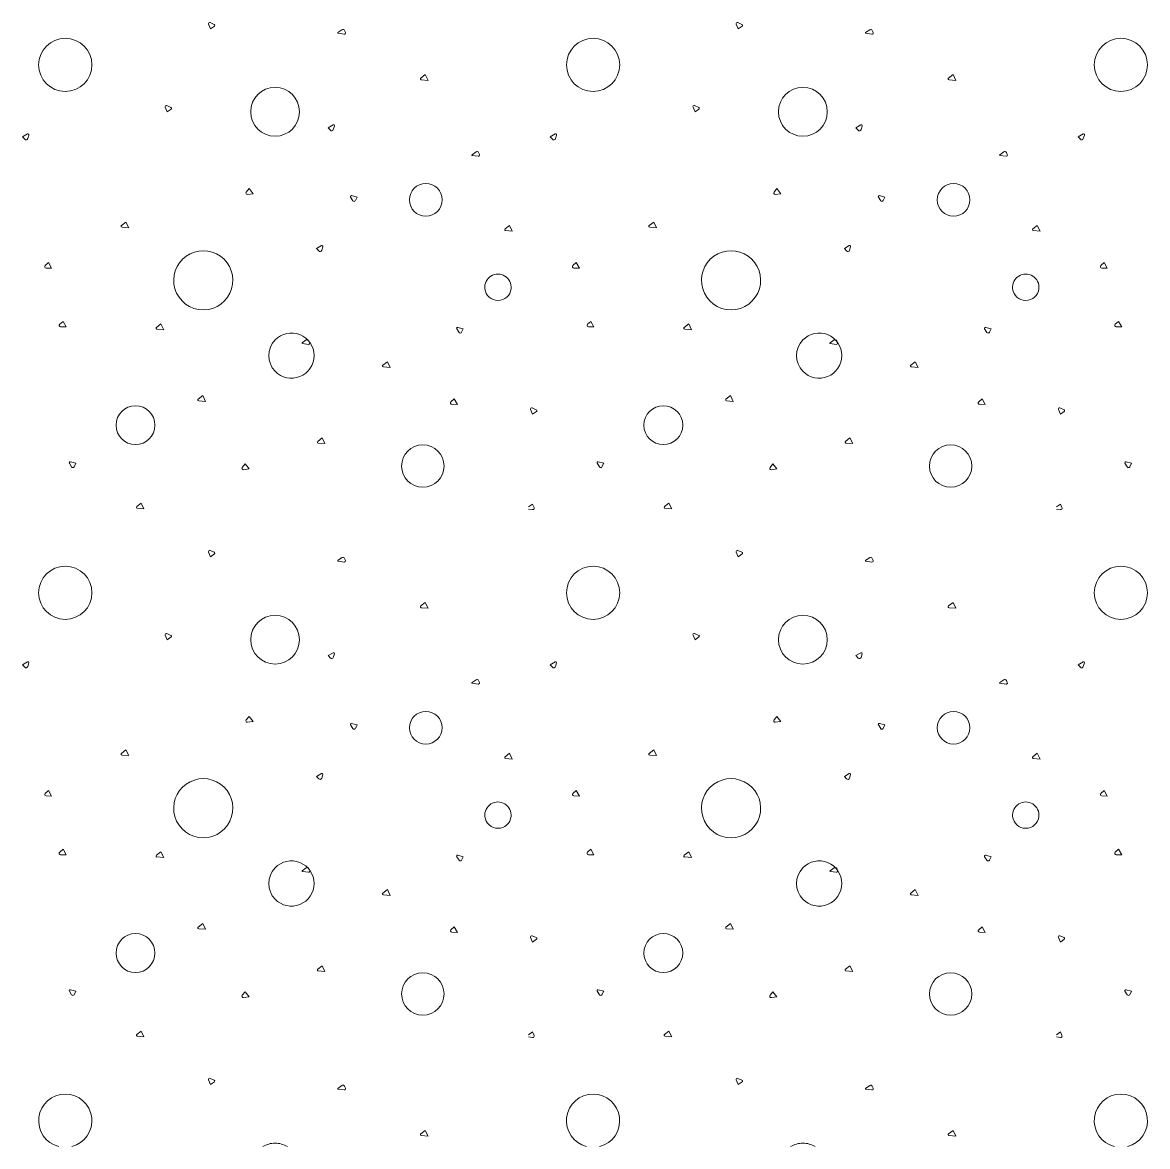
# Model space of a CAD drawing. Header units: millimetres. Extents: x 15 to 2176, y 3 to 641.
# Drawn here: x 1348.09 to 1382.19, y 18.47 to 52.54 of the extents above; entities that cross this region are included whole.
import ezdxf
from ezdxf.xclip import XClip

# ---------------------------------------------------------------- set-up
doc = ezdxf.new("R2010")
doc.units = ezdxf.units.MM
doc.header["$MEASUREMENT"] = 0
doc.header["$XCLIPFRAME"] = 0
doc.layers.add('A--------P-', color=7, linetype='Continuous')
doc.layers.add('A-L-10--EF-', color=4, linetype='Continuous', lineweight=0)

# ---------------------------------------------------------------- blocks, each defined once
blk = doc.blocks.new('*X8')
at = {"layer": 'A-L-10--EF-'}
for p, q in [((1353.901, 52.484), (1353.776, 52.539)), ((1353.729, 52.492), (1353.79, 52.351)), ((1353.79, 52.351), (1353.907, 52.435)), ((1357.651, 52.236), (1357.773, 52.322)), ((1357.84, 52.189), (1357.656, 52.214)), ((1357.852, 52.299), (1357.878, 52.239)), ((1360.164, 50.857), (1360.3, 50.962)), ((1360.3, 50.962), (1360.385, 50.788)), ((1360.385, 50.788), (1360.18, 50.805)), ((1352.417, 49.974), (1352.478, 49.834)), ((1352.589, 49.967), (1352.464, 50.022)), ((1352.478, 49.834), (1352.594, 49.917)), ((1348.24, 49.163), (1348.091, 49.077)), ((1348.248, 49.022), (1348.282, 49.129)), ((1357.504, 49.438), (1357.356, 49.352)), ((1357.356, 49.352), (1357.423, 49.277)), ((1357.513, 49.297), (1357.546, 49.404)), ((1364.24, 49.163), (1364.091, 49.077)), ((1364.248, 49.022), (1364.282, 49.129)), ((1348.091, 49.077), (1348.159, 49.002)), ((1364.091, 49.077), (1364.159, 49.002)), ((1361.718, 48.536), (1361.84, 48.621)), ((1361.906, 48.489), (1361.723, 48.514)), ((1361.919, 48.599), (1361.944, 48.539)), ((1354.873, 47.402), (1354.959, 47.506)), ((1354.959, 47.506), (1355.079, 47.353)), ((1355.079, 47.353), (1354.912, 47.332)), ((1358.106, 47.141), (1358.036, 47.251)), ((1358.068, 47.294), (1358.234, 47.25)), ((1358.234, 47.25), (1358.181, 47.145)), ((1351.093, 46.39), (1351.228, 46.495)), ((1351.228, 46.495), (1351.313, 46.321)), ((1362.718, 46.286), (1362.853, 46.391)), ((1362.853, 46.391), (1362.938, 46.216)), ((1351.313, 46.321), (1351.108, 46.338)), ((1362.938, 46.216), (1362.733, 46.234)), ((1357.154, 45.779), (1357.005, 45.693)), ((1357.162, 45.638), (1357.196, 45.746)), ((1357.005, 45.693), (1357.073, 45.618)), ((1348.779, 45.175), (1348.88, 45.264)), ((1348.975, 45.095), (1348.806, 45.099)), ((1348.88, 45.264), (1348.975, 45.095)), ((1364.779, 45.175), (1364.88, 45.264)), ((1364.975, 45.095), (1364.806, 45.099)), ((1364.88, 45.264), (1364.975, 45.095)), ((1349.219, 43.394), (1349.32, 43.483)), ((1349.415, 43.314), (1349.246, 43.319)), ((1349.32, 43.483), (1349.415, 43.314)), ((1352.152, 43.3), (1352.287, 43.405)), ((1352.287, 43.405), (1352.372, 43.231)), ((1365.219, 43.394), (1365.32, 43.483)), ((1365.415, 43.314), (1365.246, 43.319)), ((1365.32, 43.483), (1365.415, 43.314)), ((1352.372, 43.231), (1352.167, 43.249)), ((1361.326, 43.149), (1361.257, 43.258)), ((1361.289, 43.302), (1361.454, 43.258)), ((1361.454, 43.258), (1361.401, 43.153)), ((1356.572, 42.834), (1356.694, 42.92)), ((1356.761, 42.787), (1356.577, 42.812)), ((1356.773, 42.897), (1356.799, 42.837)), ((1359.018, 42.155), (1359.153, 42.261)), ((1359.238, 42.086), (1359.033, 42.104)), ((1359.153, 42.261), (1359.238, 42.086)), ((1353.417, 41.127), (1353.553, 41.232)), ((1353.638, 41.058), (1353.433, 41.075)), ((1353.553, 41.232), (1353.638, 41.058)), ((1361.078, 41.045), (1361.18, 41.134)), ((1361.275, 40.965), (1361.106, 40.969)), ((1361.18, 41.134), (1361.275, 40.965)), ((1363.494, 40.811), (1363.555, 40.671)), ((1363.667, 40.804), (1363.541, 40.859)), ((1363.555, 40.671), (1363.672, 40.754)), ((1357.039, 39.847), (1357.175, 39.953)), ((1357.175, 39.953), (1357.26, 39.778)), ((1357.26, 39.778), (1357.055, 39.796)), ((1349.543, 39.225), (1349.709, 39.181)), ((1365.543, 39.225), (1365.709, 39.181)), ((1349.581, 39.072), (1349.511, 39.182)), ((1349.709, 39.181), (1349.656, 39.076)), ((1354.755, 39.058), (1354.842, 39.162)), ((1354.962, 39.009), (1354.794, 38.988)), ((1354.842, 39.162), (1354.962, 39.009)), ((1365.581, 39.072), (1365.511, 39.182)), ((1365.709, 39.181), (1365.656, 39.076)), ((1351.554, 37.869), (1351.689, 37.974)), ((1351.689, 37.974), (1351.774, 37.8)), ((1363.434, 37.862), (1363.555, 37.947)), ((1363.555, 37.947), (1363.601, 37.839)), ((1351.774, 37.8), (1351.569, 37.818)), ((1363.555, 37.779), (1363.434, 37.795)), ((1353.729, 36.492), (1353.79, 36.351)), ((1353.901, 36.484), (1353.776, 36.539)), ((1353.79, 36.351), (1353.907, 36.435)), ((1357.651, 36.236), (1357.773, 36.322)), ((1357.84, 36.189), (1357.656, 36.214)), ((1357.852, 36.299), (1357.878, 36.239)), ((1360.164, 34.857), (1360.3, 34.962)), ((1360.385, 34.788), (1360.18, 34.805)), ((1360.3, 34.962), (1360.385, 34.788)), ((1352.417, 33.974), (1352.478, 33.834)), ((1352.589, 33.967), (1352.464, 34.022)), ((1352.478, 33.834), (1352.594, 33.917)), ((1357.504, 33.438), (1357.356, 33.352)), ((1348.24, 33.163), (1348.091, 33.077)), ((1348.248, 33.022), (1348.282, 33.129)), ((1357.356, 33.352), (1357.423, 33.277)), ((1357.513, 33.297), (1357.546, 33.404)), ((1364.24, 33.163), (1364.091, 33.077)), ((1364.248, 33.022), (1364.282, 33.129)), ((1348.091, 33.077), (1348.159, 33.002)), ((1364.091, 33.077), (1364.159, 33.002)), ((1361.718, 32.536), (1361.84, 32.621)), ((1361.906, 32.489), (1361.723, 32.514)), ((1361.919, 32.599), (1361.944, 32.539)), ((1354.873, 31.402), (1354.959, 31.506)), ((1354.959, 31.506), (1355.079, 31.353)), ((1355.079, 31.353), (1354.912, 31.332)), ((1358.106, 31.141), (1358.036, 31.251)), ((1358.068, 31.294), (1358.234, 31.25)), ((1358.234, 31.25), (1358.181, 31.145)), ((1351.093, 30.39), (1351.228, 30.495)), ((1351.228, 30.495), (1351.313, 30.321)), ((1362.718, 30.286), (1362.853, 30.391)), ((1362.853, 30.391), (1362.938, 30.216)), ((1351.313, 30.321), (1351.108, 30.338)), ((1362.938, 30.216), (1362.733, 30.234)), ((1357.154, 29.779), (1357.005, 29.693)), ((1357.005, 29.693), (1357.073, 29.618)), ((1357.162, 29.638), (1357.196, 29.746)), ((1348.779, 29.175), (1348.88, 29.264)), ((1348.975, 29.095), (1348.806, 29.099)), ((1348.88, 29.264), (1348.975, 29.095)), ((1364.779, 29.175), (1364.88, 29.264)), ((1364.975, 29.095), (1364.806, 29.099)), ((1364.88, 29.264), (1364.975, 29.095)), ((1349.219, 27.394), (1349.32, 27.483)), ((1349.415, 27.314), (1349.246, 27.319)), ((1349.32, 27.483), (1349.415, 27.314)), ((1352.152, 27.3), (1352.287, 27.405)), ((1352.287, 27.405), (1352.372, 27.231)), ((1361.289, 27.302), (1361.454, 27.258)), ((1365.219, 27.394), (1365.32, 27.483)), ((1365.415, 27.314), (1365.246, 27.319)), ((1365.32, 27.483), (1365.415, 27.314)), ((1352.372, 27.231), (1352.167, 27.249)), ((1361.326, 27.149), (1361.257, 27.258)), ((1361.454, 27.258), (1361.401, 27.153)), ((1356.572, 26.834), (1356.694, 26.92)), ((1356.761, 26.787), (1356.577, 26.812)), ((1356.773, 26.897), (1356.799, 26.837)), ((1359.018, 26.155), (1359.153, 26.261)), ((1359.153, 26.261), (1359.238, 26.086)), ((1359.238, 26.086), (1359.033, 26.104)), ((1353.417, 25.127), (1353.553, 25.232)), ((1353.638, 25.058), (1353.433, 25.075)), ((1353.553, 25.232), (1353.638, 25.058)), ((1361.078, 25.045), (1361.18, 25.134)), ((1361.275, 24.965), (1361.106, 24.969)), ((1361.18, 25.134), (1361.275, 24.965)), ((1363.494, 24.811), (1363.555, 24.671)), ((1363.667, 24.804), (1363.541, 24.859)), ((1363.555, 24.671), (1363.672, 24.754)), ((1357.039, 23.847), (1357.175, 23.953)), ((1357.175, 23.953), (1357.26, 23.778)), ((1357.26, 23.778), (1357.055, 23.796)), ((1349.543, 23.225), (1349.709, 23.181)), ((1365.543, 23.225), (1365.709, 23.181)), ((1349.581, 23.072), (1349.511, 23.182)), ((1349.709, 23.181), (1349.656, 23.076)), ((1354.755, 23.058), (1354.842, 23.162)), ((1354.962, 23.009), (1354.794, 22.988)), ((1354.842, 23.162), (1354.962, 23.009)), ((1365.581, 23.072), (1365.511, 23.182)), ((1365.709, 23.181), (1365.656, 23.076)), ((1351.554, 21.869), (1351.689, 21.974)), ((1351.689, 21.974), (1351.774, 21.8)), ((1363.434, 21.862), (1363.555, 21.947)), ((1363.555, 21.947), (1363.601, 21.839)), ((1351.774, 21.8), (1351.569, 21.818)), ((1363.555, 21.779), (1363.434, 21.795)), ((1353.729, 20.492), (1353.79, 20.351)), ((1353.901, 20.484), (1353.776, 20.539)), ((1353.79, 20.351), (1353.907, 20.435)), ((1357.651, 20.236), (1357.773, 20.322)), ((1357.84, 20.189), (1357.656, 20.214)), ((1357.852, 20.299), (1357.878, 20.239)), ((1360.164, 18.857), (1360.3, 18.962)), ((1360.385, 18.788), (1360.18, 18.805)), ((1360.3, 18.962), (1360.385, 18.788))]:
    blk.add_line(p, q, dxfattribs=at)
for centre, radius in [((1349.388, 51.257), 0.807), ((1365.388, 51.257), 0.807), ((1360.316, 47.166), 0.496), ((1351.517, 40.337), 0.59), ((1360.227, 39.098), 0.643), ((1349.388, 35.257), 0.807), ((1365.388, 35.257), 0.807), ((1360.316, 31.166), 0.496), ((1351.517, 24.337), 0.59), ((1360.227, 23.098), 0.643)]:
    blk.add_circle(centre, radius, dxfattribs=at)
for centre, radius, start, end in [((1353.762, 52.506), 0.036, 66.4475, 203.6221), ((1353.89, 52.458), 0.0288, 305.5434, 66.4475), ((1357.658, 52.226), 0.012, 125.1139, 262.2885), ((1357.804, 52.278), 0.0528, 23.1926, 125.1139), ((1357.845, 52.225), 0.036, 262.2885, 23.1926), ((1360.182, 50.834), 0.0288, 127.9022, 265.0768), ((1355.748, 49.835), 0.74, 90, 270), ((1355.748, 49.835), 0.74, 270, 90), ((1352.45, 49.989), 0.036, 66.4475, 203.6221), ((1352.578, 49.941), 0.0288, 305.5434, 66.4475), ((1348.254, 49.138), 0.0288, 342.8254, 120), ((1357.462, 49.312), 0.0528, 221.9213, 342.8254), ((1357.519, 49.413), 0.0288, 342.8254, 120), ((1364.254, 49.138), 0.0288, 342.8254, 120), ((1348.198, 49.037), 0.0528, 221.9213, 342.8254), ((1364.198, 49.037), 0.0528, 221.9213, 342.8254), ((1361.725, 48.526), 0.012, 125.1139, 262.2885), ((1361.87, 48.578), 0.0528, 23.1926, 125.1139), ((1361.911, 48.525), 0.036, 262.2885, 23.1926), ((1354.906, 47.375), 0.0432, 140.1139, 277.2885), ((1358.061, 47.266), 0.0288, 75.2067, 212.3813), ((1358.142, 47.164), 0.0432, 212.3813, 333.2854), ((1351.11, 46.367), 0.0288, 127.9022, 265.0768), ((1362.736, 46.263), 0.0288, 127.9022, 265.0768), ((1357.168, 45.754), 0.0288, 342.8254, 120), ((1353.571, 44.727), 0.897, 343.6089, 196.3911), ((1357.112, 45.654), 0.0528, 221.9213, 342.8254), ((1348.807, 45.143), 0.0432, 131.2386, 268.4132), ((1364.807, 45.143), 0.0432, 131.2386, 268.4132), ((1362.505, 44.518), 0.4, 353.7067, 186.2933), ((1353.571, 44.727), 0.897, 196.3911, 343.6089), ((1362.505, 44.518), 0.4, 186.2933, 353.7067), ((1349.247, 43.362), 0.0432, 131.2386, 268.4132), ((1365.247, 43.362), 0.0432, 131.2386, 268.4132), ((1352.169, 43.277), 0.0288, 127.9022, 265.0768), ((1356.243, 42.445), 0.686, 223.8713, 136.1287), ((1361.281, 43.274), 0.0288, 75.2067, 212.3813), ((1361.363, 43.172), 0.0432, 212.3813, 333.2854), ((1356.243, 42.445), 0.686, 136.1287, 223.8713), ((1356.579, 42.824), 0.012, 125.1139, 262.2885), ((1356.724, 42.876), 0.0528, 23.1926, 125.1139), ((1356.766, 42.823), 0.036, 262.2885, 23.1926), ((1359.036, 42.133), 0.0288, 127.9022, 265.0768), ((1353.435, 41.104), 0.0288, 127.9022, 265.0768), ((1361.107, 41.013), 0.0432, 131.2386, 268.4132), ((1363.527, 40.826), 0.036, 66.4475, 203.6221), ((1363.655, 40.778), 0.0288, 305.5434, 66.4475), ((1357.057, 39.825), 0.0288, 127.9022, 265.0768), ((1349.536, 39.197), 0.0288, 75.2067, 212.3813), ((1365.536, 39.197), 0.0288, 75.2067, 212.3813), ((1349.617, 39.095), 0.0432, 212.3813, 333.2854), ((1354.788, 39.03), 0.0432, 140.1139, 277.2885), ((1365.617, 39.095), 0.0432, 212.3813, 333.2854), ((1351.572, 37.846), 0.0288, 127.9022, 265.0768), ((1363.561, 37.822), 0.0432, 262.2885, 23.1926), ((1353.762, 36.506), 0.036, 66.4475, 203.6221), ((1353.89, 36.458), 0.0288, 305.5434, 66.4475), ((1357.658, 36.226), 0.012, 125.1139, 262.2885), ((1357.804, 36.278), 0.0528, 23.1926, 125.1139), ((1357.845, 36.225), 0.036, 262.2885, 23.1926), ((1360.182, 34.834), 0.0288, 127.9022, 265.0768), ((1355.748, 33.835), 0.74, 90, 270), ((1355.748, 33.835), 0.74, 270, 90), ((1352.45, 33.989), 0.036, 66.4475, 203.6221), ((1352.578, 33.941), 0.0288, 305.5434, 66.4475), ((1357.519, 33.413), 0.0288, 342.8254, 120), ((1348.254, 33.138), 0.0288, 342.8254, 120), ((1357.462, 33.312), 0.0528, 221.9213, 342.8254), ((1364.254, 33.138), 0.0288, 342.8254, 120), ((1348.198, 33.037), 0.0528, 221.9213, 342.8254), ((1364.198, 33.037), 0.0528, 221.9213, 342.8254), ((1361.725, 32.526), 0.012, 125.1139, 262.2885), ((1361.87, 32.578), 0.0528, 23.1926, 125.1139), ((1361.911, 32.525), 0.036, 262.2885, 23.1926), ((1354.906, 31.375), 0.0432, 140.1139, 277.2885), ((1358.061, 31.266), 0.0288, 75.2067, 212.3813), ((1358.142, 31.164), 0.0432, 212.3813, 333.2854), ((1351.11, 30.367), 0.0288, 127.9022, 265.0768), ((1362.736, 30.263), 0.0288, 127.9022, 265.0768), ((1357.168, 29.754), 0.0288, 342.8254, 120), ((1353.571, 28.727), 0.897, 343.6089, 196.3911), ((1357.112, 29.654), 0.0528, 221.9213, 342.8254), ((1348.807, 29.143), 0.0432, 131.2386, 268.4132), ((1364.807, 29.143), 0.0432, 131.2386, 268.4132), ((1362.505, 28.518), 0.4, 353.7067, 186.2933), ((1353.571, 28.727), 0.897, 196.3911, 343.6089), ((1362.505, 28.518), 0.4, 186.2933, 353.7067), ((1349.247, 27.362), 0.0432, 131.2386, 268.4132), ((1352.169, 27.277), 0.0288, 127.9022, 265.0768), ((1361.281, 27.274), 0.0288, 75.2067, 212.3813), ((1365.247, 27.362), 0.0432, 131.2386, 268.4132), ((1356.243, 26.445), 0.686, 223.8713, 136.1287), ((1361.363, 27.172), 0.0432, 212.3813, 333.2854), ((1356.243, 26.445), 0.686, 136.1287, 223.8713), ((1356.579, 26.824), 0.012, 125.1139, 262.2885), ((1356.724, 26.876), 0.0528, 23.1926, 125.1139), ((1356.766, 26.823), 0.036, 262.2885, 23.1926), ((1359.036, 26.133), 0.0288, 127.9022, 265.0768), ((1353.435, 25.104), 0.0288, 127.9022, 265.0768), ((1361.107, 25.013), 0.0432, 131.2386, 268.4132), ((1363.527, 24.826), 0.036, 66.4475, 203.6221), ((1363.655, 24.778), 0.0288, 305.5434, 66.4475), ((1357.057, 23.825), 0.0288, 127.9022, 265.0768), ((1349.536, 23.197), 0.0288, 75.2067, 212.3813), ((1365.536, 23.197), 0.0288, 75.2067, 212.3813), ((1349.617, 23.095), 0.0432, 212.3813, 333.2854), ((1354.788, 23.03), 0.0432, 140.1139, 277.2885), ((1365.617, 23.095), 0.0432, 212.3813, 333.2854), ((1351.572, 21.846), 0.0288, 127.9022, 265.0768), ((1363.561, 21.822), 0.0432, 262.2885, 23.1926), ((1353.762, 20.506), 0.036, 66.4475, 203.6221), ((1353.89, 20.458), 0.0288, 305.5434, 66.4475), ((1357.658, 20.226), 0.012, 125.1139, 262.2885), ((1357.804, 20.278), 0.0528, 23.1926, 125.1139), ((1357.845, 20.225), 0.036, 262.2885, 23.1926), ((1349.388, 19.257), 0.807, 284.171, 255.829), ((1365.388, 19.257), 0.807, 284.171, 255.829), ((1360.182, 18.834), 0.0288, 127.9022, 265.0768), ((1355.748, 17.835), 0.74, 90, 120.2431), ((1355.748, 17.835), 0.74, 59.7569, 90)]:
    blk.add_arc(centre, radius, start, end, dxfattribs=at)
blk = doc.blocks.new('*X9')
at = {"layer": 'A-L-10--EF-'}
for p, q in [((1369.901, 52.484), (1369.776, 52.539)), ((1369.729, 52.492), (1369.79, 52.351)), ((1369.79, 52.351), (1369.907, 52.435)), ((1373.651, 52.236), (1373.773, 52.322)), ((1373.84, 52.189), (1373.656, 52.214)), ((1373.852, 52.299), (1373.878, 52.239)), ((1376.164, 50.857), (1376.3, 50.962)), ((1376.3, 50.962), (1376.385, 50.788)), ((1376.385, 50.788), (1376.18, 50.805)), ((1368.417, 49.974), (1368.478, 49.834)), ((1368.589, 49.967), (1368.464, 50.022)), ((1368.478, 49.834), (1368.594, 49.917)), ((1373.504, 49.438), (1373.356, 49.352)), ((1373.356, 49.352), (1373.423, 49.277)), ((1373.513, 49.297), (1373.546, 49.404)), ((1380.24, 49.163), (1380.091, 49.077)), ((1380.248, 49.022), (1380.282, 49.129)), ((1380.091, 49.077), (1380.159, 49.002)), ((1377.718, 48.536), (1377.84, 48.621)), ((1377.906, 48.489), (1377.723, 48.514)), ((1377.919, 48.599), (1377.944, 48.539)), ((1370.873, 47.402), (1370.959, 47.506)), ((1370.959, 47.506), (1371.079, 47.353)), ((1371.079, 47.353), (1370.912, 47.332)), ((1374.106, 47.141), (1374.036, 47.251)), ((1374.068, 47.294), (1374.234, 47.25)), ((1374.234, 47.25), (1374.181, 47.145)), ((1367.093, 46.39), (1367.228, 46.495)), ((1367.228, 46.495), (1367.313, 46.321)), ((1378.718, 46.286), (1378.853, 46.391)), ((1378.853, 46.391), (1378.938, 46.216)), ((1367.313, 46.321), (1367.108, 46.338)), ((1378.938, 46.216), (1378.733, 46.234)), ((1373.154, 45.779), (1373.005, 45.693)), ((1373.162, 45.638), (1373.196, 45.746)), ((1373.005, 45.693), (1373.073, 45.618)), ((1380.779, 45.175), (1380.88, 45.264)), ((1380.975, 45.095), (1380.806, 45.099)), ((1380.88, 45.264), (1380.975, 45.095)), ((1368.152, 43.3), (1368.287, 43.405)), ((1368.287, 43.405), (1368.372, 43.231)), ((1381.219, 43.394), (1381.32, 43.483)), ((1381.415, 43.314), (1381.246, 43.319)), ((1381.32, 43.483), (1381.415, 43.314)), ((1368.372, 43.231), (1368.167, 43.249)), ((1377.326, 43.149), (1377.257, 43.258)), ((1377.289, 43.302), (1377.454, 43.258)), ((1377.454, 43.258), (1377.401, 43.153)), ((1372.572, 42.834), (1372.694, 42.92)), ((1372.761, 42.787), (1372.577, 42.812)), ((1372.773, 42.897), (1372.799, 42.837)), ((1375.018, 42.155), (1375.153, 42.261)), ((1375.238, 42.086), (1375.033, 42.104)), ((1375.153, 42.261), (1375.238, 42.086)), ((1369.417, 41.127), (1369.553, 41.232)), ((1369.638, 41.058), (1369.433, 41.075)), ((1369.553, 41.232), (1369.638, 41.058)), ((1377.078, 41.045), (1377.18, 41.134)), ((1377.275, 40.965), (1377.106, 40.969)), ((1377.18, 41.134), (1377.275, 40.965)), ((1379.494, 40.811), (1379.555, 40.671)), ((1379.667, 40.804), (1379.541, 40.859)), ((1379.555, 40.671), (1379.672, 40.754)), ((1373.039, 39.847), (1373.175, 39.953)), ((1373.175, 39.953), (1373.26, 39.778)), ((1373.26, 39.778), (1373.055, 39.796)), ((1381.543, 39.225), (1381.709, 39.181)), ((1370.755, 39.058), (1370.842, 39.162)), ((1370.962, 39.009), (1370.794, 38.988)), ((1370.842, 39.162), (1370.962, 39.009)), ((1381.581, 39.072), (1381.511, 39.182)), ((1381.709, 39.181), (1381.656, 39.076)), ((1367.554, 37.869), (1367.689, 37.974)), ((1367.689, 37.974), (1367.774, 37.8)), ((1379.434, 37.862), (1379.555, 37.947)), ((1379.555, 37.947), (1379.601, 37.839)), ((1367.774, 37.8), (1367.569, 37.818)), ((1379.555, 37.779), (1379.434, 37.795)), ((1369.729, 36.492), (1369.79, 36.351)), ((1369.901, 36.484), (1369.776, 36.539)), ((1369.79, 36.351), (1369.907, 36.435)), ((1373.651, 36.236), (1373.773, 36.322)), ((1373.84, 36.189), (1373.656, 36.214)), ((1373.852, 36.299), (1373.878, 36.239)), ((1376.164, 34.857), (1376.3, 34.962)), ((1376.385, 34.788), (1376.18, 34.805)), ((1376.3, 34.962), (1376.385, 34.788)), ((1368.417, 33.974), (1368.478, 33.834)), ((1368.589, 33.967), (1368.464, 34.022)), ((1368.478, 33.834), (1368.594, 33.917)), ((1373.504, 33.438), (1373.356, 33.352)), ((1373.356, 33.352), (1373.423, 33.277)), ((1373.513, 33.297), (1373.546, 33.404)), ((1380.24, 33.163), (1380.091, 33.077)), ((1380.248, 33.022), (1380.282, 33.129)), ((1380.091, 33.077), (1380.159, 33.002)), ((1377.718, 32.536), (1377.84, 32.621)), ((1377.906, 32.489), (1377.723, 32.514)), ((1377.919, 32.599), (1377.944, 32.539)), ((1370.873, 31.402), (1370.959, 31.506)), ((1370.959, 31.506), (1371.079, 31.353)), ((1371.079, 31.353), (1370.912, 31.332)), ((1374.106, 31.141), (1374.036, 31.251)), ((1374.068, 31.294), (1374.234, 31.25)), ((1374.234, 31.25), (1374.181, 31.145)), ((1367.093, 30.39), (1367.228, 30.495)), ((1367.228, 30.495), (1367.313, 30.321)), ((1378.718, 30.286), (1378.853, 30.391)), ((1378.853, 30.391), (1378.938, 30.216)), ((1367.313, 30.321), (1367.108, 30.338)), ((1378.938, 30.216), (1378.733, 30.234)), ((1373.154, 29.779), (1373.005, 29.693)), ((1373.005, 29.693), (1373.073, 29.618)), ((1373.162, 29.638), (1373.196, 29.746)), ((1380.779, 29.175), (1380.88, 29.264)), ((1380.975, 29.095), (1380.806, 29.099)), ((1380.88, 29.264), (1380.975, 29.095)), ((1368.152, 27.3), (1368.287, 27.405)), ((1368.287, 27.405), (1368.372, 27.231)), ((1377.289, 27.302), (1377.454, 27.258)), ((1381.219, 27.394), (1381.32, 27.483)), ((1381.415, 27.314), (1381.246, 27.319)), ((1381.32, 27.483), (1381.415, 27.314)), ((1368.372, 27.231), (1368.167, 27.249)), ((1377.326, 27.149), (1377.257, 27.258)), ((1377.454, 27.258), (1377.401, 27.153)), ((1372.572, 26.834), (1372.694, 26.92)), ((1372.761, 26.787), (1372.577, 26.812)), ((1372.773, 26.897), (1372.799, 26.837)), ((1375.018, 26.155), (1375.153, 26.261)), ((1375.153, 26.261), (1375.238, 26.086)), ((1375.238, 26.086), (1375.033, 26.104)), ((1369.417, 25.127), (1369.553, 25.232)), ((1369.638, 25.058), (1369.433, 25.075)), ((1369.553, 25.232), (1369.638, 25.058)), ((1377.078, 25.045), (1377.18, 25.134)), ((1377.275, 24.965), (1377.106, 24.969)), ((1377.18, 25.134), (1377.275, 24.965)), ((1379.494, 24.811), (1379.555, 24.671)), ((1379.667, 24.804), (1379.541, 24.859)), ((1379.555, 24.671), (1379.672, 24.754)), ((1373.039, 23.847), (1373.175, 23.953)), ((1373.175, 23.953), (1373.26, 23.778)), ((1373.26, 23.778), (1373.055, 23.796)), ((1381.543, 23.225), (1381.709, 23.181)), ((1370.755, 23.058), (1370.842, 23.162)), ((1370.962, 23.009), (1370.794, 22.988)), ((1370.842, 23.162), (1370.962, 23.009)), ((1381.581, 23.072), (1381.511, 23.182)), ((1381.709, 23.181), (1381.656, 23.076)), ((1367.554, 21.869), (1367.689, 21.974)), ((1367.689, 21.974), (1367.774, 21.8)), ((1379.434, 21.862), (1379.555, 21.947)), ((1379.555, 21.947), (1379.601, 21.839)), ((1367.774, 21.8), (1367.569, 21.818)), ((1379.555, 21.779), (1379.434, 21.795)), ((1369.729, 20.492), (1369.79, 20.351)), ((1369.901, 20.484), (1369.776, 20.539)), ((1369.79, 20.351), (1369.907, 20.435)), ((1373.651, 20.236), (1373.773, 20.322)), ((1373.84, 20.189), (1373.656, 20.214)), ((1373.852, 20.299), (1373.878, 20.239)), ((1376.164, 18.857), (1376.3, 18.962)), ((1376.385, 18.788), (1376.18, 18.805)), ((1376.3, 18.962), (1376.385, 18.788))]:
    blk.add_line(p, q, dxfattribs=at)
for centre, radius in [((1381.388, 51.257), 0.807), ((1376.316, 47.166), 0.496), ((1367.517, 40.337), 0.59), ((1376.227, 39.098), 0.643), ((1381.388, 35.257), 0.807), ((1376.316, 31.166), 0.496), ((1367.517, 24.337), 0.59), ((1376.227, 23.098), 0.643)]:
    blk.add_circle(centre, radius, dxfattribs=at)
for centre, radius, start, end in [((1369.762, 52.506), 0.036, 66.4475, 203.6221), ((1369.89, 52.458), 0.0288, 305.5434, 66.4475), ((1373.658, 52.226), 0.012, 125.1139, 262.2885), ((1373.804, 52.278), 0.0528, 23.1926, 125.1139), ((1373.845, 52.225), 0.036, 262.2885, 23.1926), ((1376.182, 50.834), 0.0288, 127.9022, 265.0768), ((1371.748, 49.835), 0.74, 90, 270), ((1371.748, 49.835), 0.74, 270, 90), ((1368.45, 49.989), 0.036, 66.4475, 203.6221), ((1368.578, 49.941), 0.0288, 305.5434, 66.4475), ((1373.462, 49.312), 0.0528, 221.9213, 342.8254), ((1373.519, 49.413), 0.0288, 342.8254, 120), ((1380.254, 49.138), 0.0288, 342.8254, 120), ((1380.198, 49.037), 0.0528, 221.9213, 342.8254), ((1377.725, 48.526), 0.012, 125.1139, 262.2885), ((1377.87, 48.578), 0.0528, 23.1926, 125.1139), ((1377.911, 48.525), 0.036, 262.2885, 23.1926), ((1370.906, 47.375), 0.0432, 140.1139, 277.2885), ((1374.061, 47.266), 0.0288, 75.2067, 212.3813), ((1374.142, 47.164), 0.0432, 212.3813, 333.2854), ((1367.11, 46.367), 0.0288, 127.9022, 265.0768), ((1378.736, 46.263), 0.0288, 127.9022, 265.0768), ((1373.168, 45.754), 0.0288, 342.8254, 120), ((1369.571, 44.727), 0.897, 343.6089, 196.3911), ((1373.112, 45.654), 0.0528, 221.9213, 342.8254), ((1380.807, 45.143), 0.0432, 131.2386, 268.4132), ((1378.505, 44.518), 0.4, 353.7067, 186.2933), ((1369.571, 44.727), 0.897, 196.3911, 343.6089), ((1378.505, 44.518), 0.4, 186.2933, 353.7067), ((1381.247, 43.362), 0.0432, 131.2386, 268.4132), ((1368.169, 43.277), 0.0288, 127.9022, 265.0768), ((1372.243, 42.445), 0.686, 223.8713, 136.1287), ((1377.281, 43.274), 0.0288, 75.2067, 212.3813), ((1377.363, 43.172), 0.0432, 212.3813, 333.2854), ((1372.243, 42.445), 0.686, 136.1287, 223.8713), ((1372.579, 42.824), 0.012, 125.1139, 262.2885), ((1372.724, 42.876), 0.0528, 23.1926, 125.1139), ((1372.766, 42.823), 0.036, 262.2885, 23.1926), ((1375.036, 42.133), 0.0288, 127.9022, 265.0768), ((1369.435, 41.104), 0.0288, 127.9022, 265.0768), ((1377.107, 41.013), 0.0432, 131.2386, 268.4132), ((1379.527, 40.826), 0.036, 66.4475, 203.6221), ((1379.655, 40.778), 0.0288, 305.5434, 66.4475), ((1373.057, 39.825), 0.0288, 127.9022, 265.0768), ((1381.536, 39.197), 0.0288, 75.2067, 212.3813), ((1370.788, 39.03), 0.0432, 140.1139, 277.2885), ((1381.617, 39.095), 0.0432, 212.3813, 333.2854), ((1367.572, 37.846), 0.0288, 127.9022, 265.0768), ((1379.561, 37.822), 0.0432, 262.2885, 23.1926), ((1369.762, 36.506), 0.036, 66.4475, 203.6221), ((1369.89, 36.458), 0.0288, 305.5434, 66.4475), ((1373.658, 36.226), 0.012, 125.1139, 262.2885), ((1373.804, 36.278), 0.0528, 23.1926, 125.1139), ((1373.845, 36.225), 0.036, 262.2885, 23.1926), ((1376.182, 34.834), 0.0288, 127.9022, 265.0768), ((1371.748, 33.835), 0.74, 90, 270), ((1371.748, 33.835), 0.74, 270, 90), ((1368.45, 33.989), 0.036, 66.4475, 203.6221), ((1368.578, 33.941), 0.0288, 305.5434, 66.4475), ((1373.519, 33.413), 0.0288, 342.8254, 120), ((1373.462, 33.312), 0.0528, 221.9213, 342.8254), ((1380.254, 33.138), 0.0288, 342.8254, 120), ((1380.198, 33.037), 0.0528, 221.9213, 342.8254), ((1377.725, 32.526), 0.012, 125.1139, 262.2885), ((1377.87, 32.578), 0.0528, 23.1926, 125.1139), ((1377.911, 32.525), 0.036, 262.2885, 23.1926), ((1370.906, 31.375), 0.0432, 140.1139, 277.2885), ((1374.061, 31.266), 0.0288, 75.2067, 212.3813), ((1374.142, 31.164), 0.0432, 212.3813, 333.2854), ((1367.11, 30.367), 0.0288, 127.9022, 265.0768), ((1378.736, 30.263), 0.0288, 127.9022, 265.0768), ((1373.168, 29.754), 0.0288, 342.8254, 120), ((1369.571, 28.727), 0.897, 343.6089, 196.3911), ((1373.112, 29.654), 0.0528, 221.9213, 342.8254), ((1380.807, 29.143), 0.0432, 131.2386, 268.4132), ((1378.505, 28.518), 0.4, 353.7067, 186.2933), ((1369.571, 28.727), 0.897, 196.3911, 343.6089), ((1378.505, 28.518), 0.4, 186.2933, 353.7067), ((1368.169, 27.277), 0.0288, 127.9022, 265.0768), ((1377.281, 27.274), 0.0288, 75.2067, 212.3813), ((1381.247, 27.362), 0.0432, 131.2386, 268.4132), ((1372.243, 26.445), 0.686, 223.8713, 136.1287), ((1377.363, 27.172), 0.0432, 212.3813, 333.2854), ((1372.243, 26.445), 0.686, 136.1287, 223.8713), ((1372.579, 26.824), 0.012, 125.1139, 262.2885), ((1372.724, 26.876), 0.0528, 23.1926, 125.1139), ((1372.766, 26.823), 0.036, 262.2885, 23.1926), ((1375.036, 26.133), 0.0288, 127.9022, 265.0768), ((1369.435, 25.104), 0.0288, 127.9022, 265.0768), ((1377.107, 25.013), 0.0432, 131.2386, 268.4132), ((1379.527, 24.826), 0.036, 66.4475, 203.6221), ((1379.655, 24.778), 0.0288, 305.5434, 66.4475), ((1373.057, 23.825), 0.0288, 127.9022, 265.0768), ((1381.536, 23.197), 0.0288, 75.2067, 212.3813), ((1370.788, 23.03), 0.0432, 140.1139, 277.2885), ((1381.617, 23.095), 0.0432, 212.3813, 333.2854), ((1367.572, 21.846), 0.0288, 127.9022, 265.0768), ((1379.561, 21.822), 0.0432, 262.2885, 23.1926), ((1369.762, 20.506), 0.036, 66.4475, 203.6221), ((1369.89, 20.458), 0.0288, 305.5434, 66.4475), ((1373.658, 20.226), 0.012, 125.1139, 262.2885), ((1373.804, 20.278), 0.0528, 23.1926, 125.1139), ((1373.845, 20.225), 0.036, 262.2885, 23.1926), ((1381.388, 19.257), 0.807, 284.171, 255.829), ((1376.182, 18.834), 0.0288, 127.9022, 265.0768), ((1371.748, 17.835), 0.74, 90, 120.2431), ((1371.748, 17.835), 0.74, 59.7569, 90)]:
    blk.add_arc(centre, radius, start, end, dxfattribs=at)
blk = doc.blocks.new('Drawing_3_3', base_point=(1339.37, 329.559))
for name in ['*X8', '*X9']:
    blk.add_blockref(name, (0, 0))

msp = doc.modelspace()

# ---------------------------------------------------------------- block references
at = {"layer": 'A--------P-'}
ref = msp.add_blockref('Drawing_3_3', (1339.37, 329.559), dxfattribs=at)
XClip(ref).set_block_clipping_path([(1079.1881029319, 18.4741086751), (1599.5527581567, 640.6436337123)])

doc.saveas('drawing.dxf')
